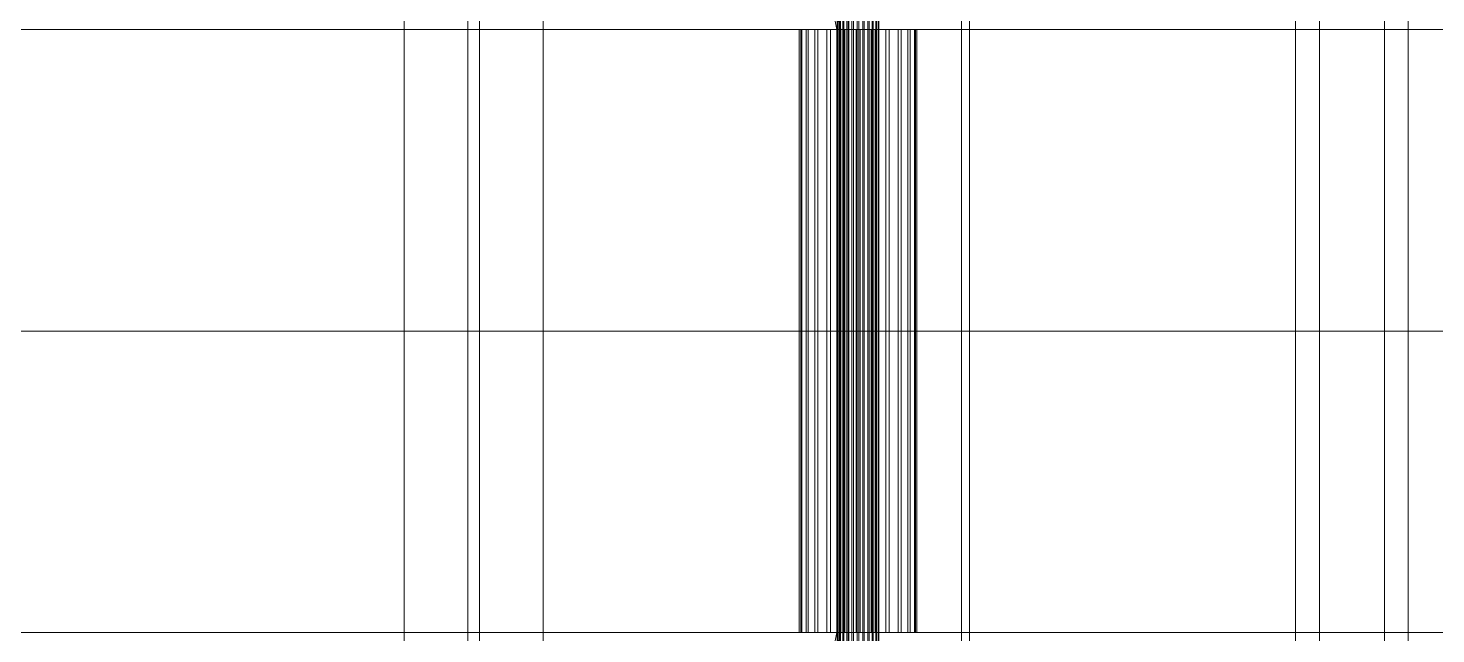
# Model space of a CAD drawing. Header units: millimetres. Extents: x -1970 to 34302, y -65268 to 6837.
# Drawn here: x 19601 to 20209, y -18130 to -17870 of the extents above; entities that cross this region are included whole.
import ezdxf

# ---------------------------------------------------------------- set-up
doc = ezdxf.new("R2010")
doc.units = ezdxf.units.MM
doc.layers.add('superior_C02', color=7, linetype='Continuous', lineweight=0)

msp = doc.modelspace()

# ---------------------------------------------------------------- linework, layer by layer
at = {"layer": 'superior_C02'}
for p, q in [((20148.285, -17550), (20148.285, -18450)), ((20158.514, -18450), (20158.514, -17550)), ((20186.539, -18450), (20186.539, -17550)), ((20196.768, -17550), (20196.768, -18450)), ((19763.645, -17570), (19763.645, -18430)), ((19791.145, -17570), (19791.145, -18430)), ((19796.145, -18430), (19796.145, -17570)), ((19823.645, -18430), (19823.645, -17570)), ((19955.556, -17575), (19955.556, -18425)), ((19959.063, -18425), (19959.063, -17575)), ((20004.138, -18425), (20004.138, -17575)), ((20007.645, -17575), (20007.645, -18425)), ((19930.334, -17771.702), (19950.338, -17870)), ((19952.082, -17870), (19932.078, -17771.702)), ((19950.511, -18148), (19950.511, -17852)), ((19950.736, -18148), (19950.736, -17852)), ((19950.898, -18148), (19950.898, -17852)), ((19951.559, -18148), (19951.559, -17852)), ((19951.873, -18148), (19951.873, -17852)), ((19952.924, -18148), (19952.924, -17852)), ((19953.367, -18148), (19953.367, -17852)), ((19954.737, -18148), (19954.737, -17852)), ((19955.279, -18148), (19955.279, -17852)), ((19956.875, -18148), (19956.875, -17852)), ((19957.48, -18148), (19957.48, -17852)), ((19959.192, -18148), (19959.192, -17852)), ((19959.819, -18148), (19959.819, -17852)), ((19961.531, -18148), (19961.531, -17852)), ((19962.136, -18148), (19962.136, -17852)), ((19963.732, -18148), (19963.732, -17852)), ((19964.274, -18148), (19964.274, -17852)), ((19965.644, -18148), (19965.644, -17852)), ((19966.087, -18148), (19966.087, -17852)), ((19967.138, -18148), (19967.138, -17852)), ((19967.452, -18148), (19967.452, -17852)), ((19968.113, -17852), (19968.113, -18148)), ((19968.275, -18148), (19968.275, -17852)), ((19968.5, -18148), (19968.5, -17852)), ((19012.639, -17870), (19950.338, -17870)), ((19952.082, -17870), (19014.383, -17870)), ((19934.757, -17870), (19934.121, -17870)), ((19934.121, -17870), (19935.215, -17870)), ((19934.121, -18130), (19934.121, -17870)), ((19937.08, -17870), (19934.757, -17870)), ((19934.757, -18130), (19934.757, -17870)), ((19935.215, -17870), (19937.964, -17870)), ((19935.215, -18130), (19935.215, -17870)), ((19940.931, -17870), (19937.08, -17870)), ((19937.08, -18130), (19937.08, -17870)), ((19937.964, -17870), (19942.181, -17870)), ((19937.964, -18130), (19937.964, -17870)), ((19946.048, -17870), (19940.931, -17870)), ((19940.931, -18130), (19940.931, -17870)), ((19942.181, -17870), (19947.578, -17870)), ((19942.181, -18130), (19942.181, -17870)), ((19952.082, -17870), (19946.048, -17870)), ((19946.048, -18130), (19946.048, -17870)), ((19947.578, -17870), (19953.789, -17870)), ((19947.578, -18130), (19947.578, -17870)), ((19950.338, -17870), (19950.338, -18000)), ((19950.338, -17870), (20888.037, -17870)), ((19952.082, -18000), (19952.082, -17870)), ((20889.781, -17870), (19952.082, -17870)), ((19958.622, -17870), (19952.082, -17870)), ((19952.082, -18130), (19952.082, -17870)), ((19953.789, -17870), (19960.389, -17870)), ((19953.789, -18130), (19953.789, -17870)), ((19965.222, -17870), (19958.622, -17870)), ((19958.622, -18130), (19958.622, -17870)), ((19960.389, -17870), (19966.929, -17870)), ((19960.389, -18130), (19960.389, -17870)), ((19971.433, -17870), (19965.222, -17870)), ((19965.222, -18130), (19965.222, -17870)), ((19966.929, -17870), (19972.963, -17870)), ((19966.929, -18130), (19966.929, -17870)), ((19976.83, -17870), (19971.433, -17870)), ((19971.433, -18130), (19971.433, -17870)), ((19972.963, -17870), (19978.08, -17870)), ((19972.963, -18130), (19972.963, -17870)), ((19981.047, -17870), (19976.83, -17870)), ((19976.83, -18130), (19976.83, -17870)), ((19978.08, -17870), (19981.931, -17870)), ((19978.08, -18130), (19978.08, -17870)), ((19983.796, -17870), (19981.047, -17870)), ((19981.047, -18130), (19981.047, -17870)), ((19981.931, -17870), (19984.254, -17870)), ((19981.931, -18130), (19981.931, -17870)), ((19984.89, -17870), (19983.796, -17870)), ((19983.796, -17870), (19983.796, -18130)), ((19984.254, -17870), (19984.89, -17870)), ((19984.254, -18130), (19984.254, -17870)), ((19984.89, -18130), (19984.89, -17870)), ((19012.639, -18000), (19950.338, -18000)), ((19952.082, -18000), (19014.383, -18000)), ((19950.338, -18000), (19950.338, -18130)), ((19950.338, -18000), (20888.037, -18000)), ((19952.082, -18130), (19952.082, -18000)), ((20889.781, -18000), (19952.082, -18000)), ((19012.639, -18130), (19950.338, -18130)), ((19952.082, -18130), (19014.383, -18130)), ((19950.338, -18130), (19930.334, -18228.298)), ((19932.078, -18228.298), (19952.082, -18130)), ((19935.215, -18130), (19934.121, -18130)), ((19934.121, -18130), (19934.757, -18130)), ((19934.757, -18130), (19937.08, -18130)), ((19937.964, -18130), (19935.215, -18130)), ((19937.08, -18130), (19940.931, -18130)), ((19942.181, -18130), (19937.964, -18130)), ((19940.931, -18130), (19946.048, -18130)), ((19947.578, -18130), (19942.181, -18130)), ((19946.048, -18130), (19952.082, -18130)), ((19953.789, -18130), (19947.578, -18130)), ((19950.338, -18130), (20888.037, -18130)), ((20889.781, -18130), (19952.082, -18130)), ((19952.082, -18130), (19958.622, -18130)), ((19960.389, -18130), (19953.789, -18130)), ((19958.622, -18130), (19965.222, -18130)), ((19966.929, -18130), (19960.389, -18130)), ((19965.222, -18130), (19971.433, -18130)), ((19972.963, -18130), (19966.929, -18130)), ((19971.433, -18130), (19976.83, -18130)), ((19978.08, -18130), (19972.963, -18130)), ((19976.83, -18130), (19981.047, -18130)), ((19981.931, -18130), (19978.08, -18130)), ((19981.047, -18130), (19983.796, -18130)), ((19984.254, -18130), (19981.931, -18130)), ((19983.796, -18130), (19984.89, -18130)), ((19984.89, -18130), (19984.254, -18130))]:
    msp.add_line(p, q, dxfattribs=at)

doc.saveas('drawing.dxf')
